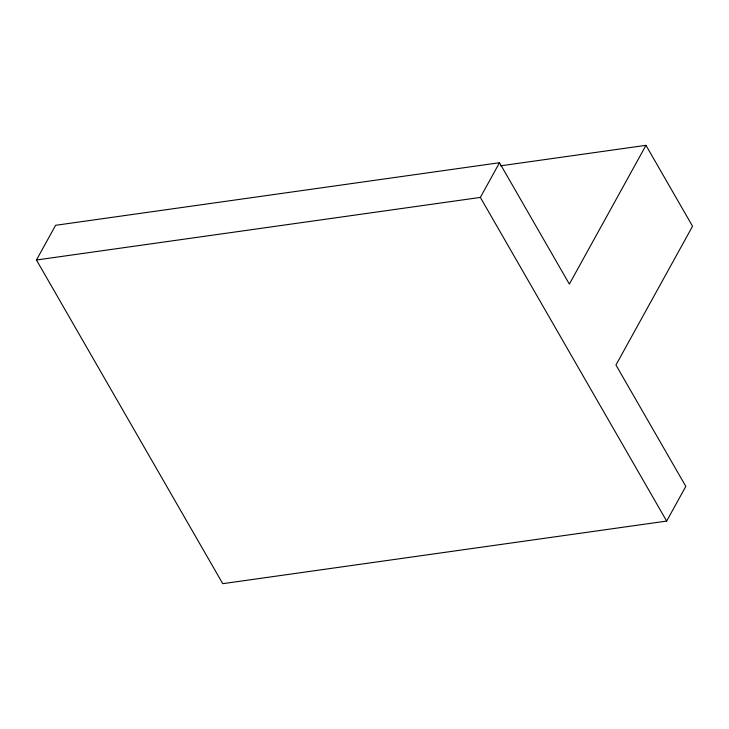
<?xml version="1.0" encoding="UTF-8"?>
<svg xmlns="http://www.w3.org/2000/svg" width="729" height="729" viewBox="0 0 729 729"><rect width="100%" height="100%" fill="white"/><g stroke="black" fill="none" stroke-linecap="round" stroke-linejoin="round"><path stroke-width="1.09" d="M36.45 259.998L55.604 225.307L499.502 162.722L569.367 284.1L645.976 145.326L692.55 226.245L615.95 365.01L685.816 486.389L666.661 521.08L222.755 583.674L36.45 259.998L480.356 197.413L499.502 162.722M500.632 165.82L645.976 145.326M480.356 197.413L666.661 521.08"/></g></svg>
